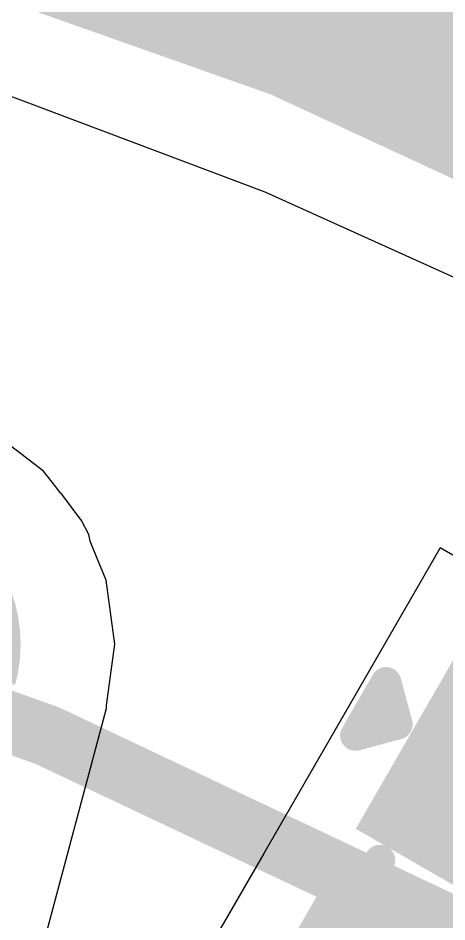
# Model space of a CAD drawing. Header units: inches. Extents: x -7 to 348, y -14 to 159.
# Drawn here: x 42.863 to 44.641, y 36.018 to 39.765 of the extents above; entities that cross this region are included whole.
import ezdxf

# ---------------------------------------------------------------- set-up
doc = ezdxf.new("R2010")
doc.units = ezdxf.units.IN
for name, color, linetype in [('Dimension', 6, 'Continuous'), ('Top Layer', 1, 'Continuous'), ('Top Overlay', 2, 'Continuous'), ('Top Paste', 8, 'Continuous'), ('Top Solder', 216, 'Continuous')]:
    doc.layers.add(name, color=color, linetype=linetype)

msp = doc.modelspace()

# ---------------------------------------------------------------- hatches: boundary and pattern name
at = {"layer": 'Top Layer'}
msp.add_hatch(color=1, dxfattribs=at).paths.add_polyline_path([(45.0945, 36.0415), (44.4017, 36.4415), (44.7517, 37.0477), (45.4445, 36.6477)])
at = {"layer": 'Top Paste'}
msp.add_hatch(color=8, dxfattribs=at).paths.add_polyline_path([(45.0945, 36.0415), (44.4017, 36.4415), (44.7517, 37.0477), (45.4445, 36.6477)])
at = {"layer": 'Top Solder'}
for points in [[(45.1317, 35.9027), (44.2629, 36.4043), (44.7145, 37.1865), (45.5833, 36.6849)], [(44.5317, 34.8635), (43.6629, 35.3651), (44.1145, 36.1473), (44.9833, 35.6457)]]:
    msp.add_hatch(color=216, dxfattribs=at).paths.add_polyline_path(points)

# ---------------------------------------------------------------- linework, layer by layer
at = {"layer": 'Dimension', "const_width": 0.254}
for points in [[(58.31, 19.467, 1), (13.31, 19.467, 1)], [(54.5603, 19.4669, 1), (17.0603, 19.4669, 1)]]:
    msp.add_lwpolyline(points, format="xyb", close=True, dxfattribs=at)
at = {"layer": 'Top Layer'}
for p, q in [((42.5937, 39.5313), (43.8861, 39.0449)), ((43.8861, 39.0449), (45.097, 38.4963)), ((42.969, 37.8865), (42.7651, 38.0429)), ((43.019, 37.8214), (42.969, 37.8865)), ((43.0398, 37.7942), (43.019, 37.8214)), ((43.044, 37.7914), (43.0398, 37.7942)), ((43.1243, 37.6841), (43.044, 37.7914)), ((43.1247, 37.6842), (43.1243, 37.6841)), ((43.1258, 37.6828), (43.1247, 37.6842)), ((43.1247, 37.6842), (43.1247, 37.6842)), ((43.1271, 37.6796), (43.1258, 37.6828)), ((43.1563, 37.6234), (43.1271, 37.6796)), ((43.1618, 37.596), (43.1563, 37.6234)), ((43.1914, 37.5245), (43.1618, 37.596)), ((44.6122, 37.5682), (43.8812, 36.3021)), ((44.7279, 37.5014), (44.6122, 37.5682)), ((43.2285, 37.4349), (43.1914, 37.5245)), ((43.2635, 37.1689), (43.2285, 37.4349)), ((43.23, 36.9148), (43.2635, 37.1689)), ((43.2292, 36.9011), (43.23, 36.9148)), ((42.6843, 34.8675), (43.2285, 36.8986)), ((43.2285, 36.8992), (43.2288, 36.8997)), ((43.2285, 36.8986), (43.2285, 36.8992)), ((43.2288, 36.8997), (43.2292, 36.9011)), ((43.8812, 36.3021), (43.2812, 35.2628))]:
    msp.add_line(p, q, dxfattribs=at)
for points, const_width in [([(23.9597, 38.6755, -0.53877), (58.0622, 22.8854)], 2.032), ([(42.6778, 37.4252, -0.200714), (42.7286, 37.0341)], 0.254)]:
    msp.add_lwpolyline(points, format="xyb", dxfattribs=dict(at, const_width=const_width))
at = {"layer": 'Top Overlay', "const_width": 0.127}
for points in [[(44.2615, 36.791), (44.3885, 37.011)], [(44.3885, 37.011), (44.4349, 36.8375)], [(44.2615, 36.791), (44.4349, 36.8375)], [(44.2819, 36.134), (44.3628, 36.2741)]]:
    msp.add_lwpolyline(points, dxfattribs=at)
at = {"layer": 'Top Overlay', "const_width": 0.0635}
for points in [[(44.3567, 37.011, 1), (44.4202, 37.011, 1)], [(44.3567, 37.011, 1), (44.4202, 37.011, 1)], [(44.4032, 36.8375, 1), (44.4667, 36.8375, 1)], [(44.4032, 36.8375, 1), (44.4667, 36.8375, 1)], [(44.2297, 36.791, 1), (44.2932, 36.791, 1)], [(44.2297, 36.791, 1), (44.2932, 36.791, 1)], [(44.331, 36.2741, 1), (44.3945, 36.2741, 1)], [(44.2501, 36.134, 1), (44.3136, 36.134, 1)]]:
    msp.add_lwpolyline(points, format="xyb", close=True, dxfattribs=at)

doc.saveas('drawing.dxf')
